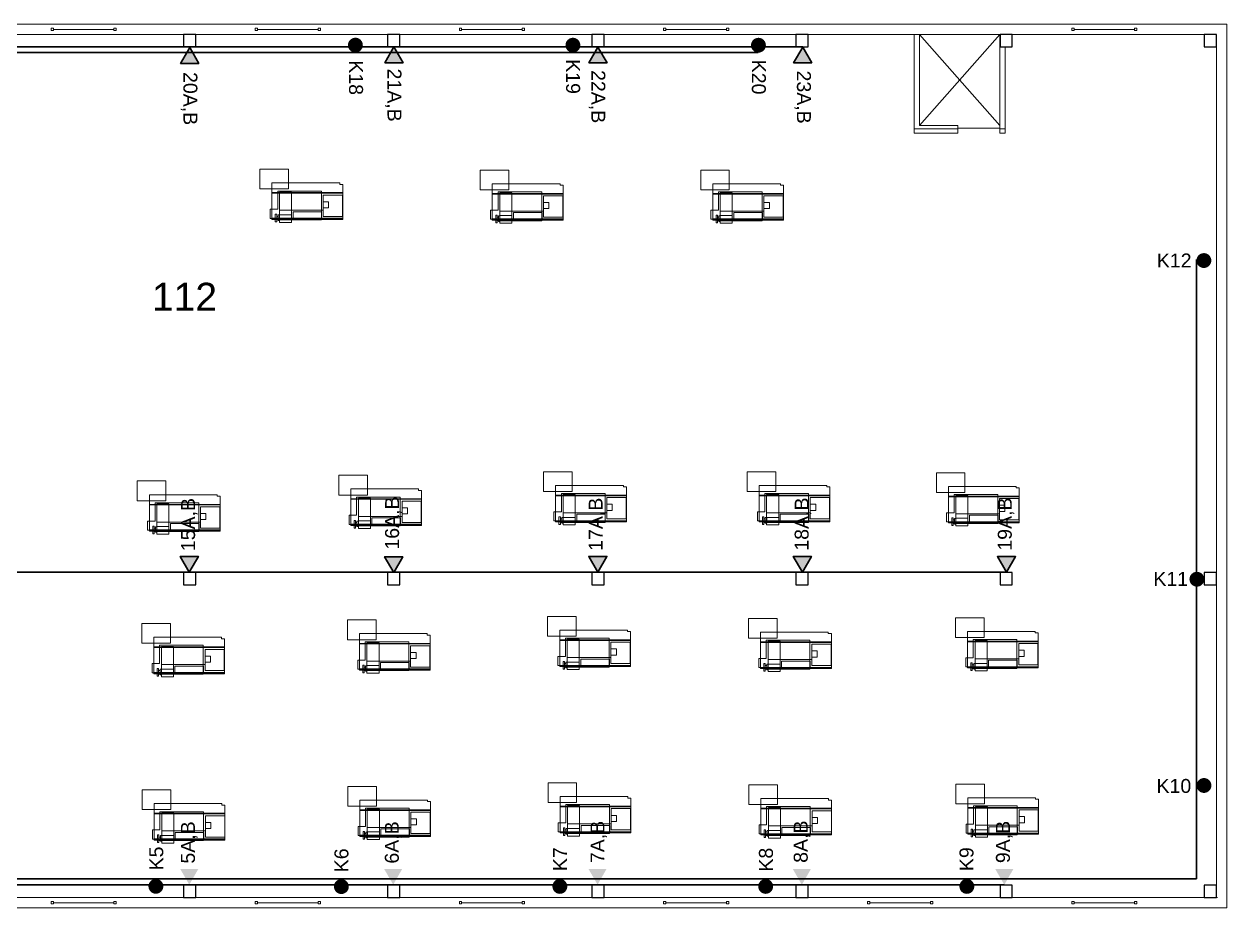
# Model space of a CAD drawing. Extents: x 23 to 125, y 27 to 85.
# Drawn here: x 90.28 to 124.72, y 59.22 to 84.52 of the extents above; entities that cross this region are included whole.
import ezdxf

# ---------------------------------------------------------------- set-up
doc = ezdxf.new("R2010")
doc.units = 0
doc.header["$LTSCALE"] = 1.485
doc.header["$MEASUREMENT"] = 0
doc.layers.get('0').update_dxf_attribs({"linetype": 'CONTINUOUS'})
doc.layers.add('bezpečnost', color=5, linetype='CONTINUOUS', lineweight=30)
doc.layers.add('kabely', color=1, linetype='CONTINUOUS', lineweight=30)
for name, color, linetype in [('DVEřE', 7, 'CONTINUOUS'), ('NADSTANDARDNí_úPRAVY', 7, 'CONTINUOUS'), ('PLášť_BUDOVY', 7, 'CONTINUOUS'), ('STROJE', 7, 'CONTINUOUS')]:
    doc.layers.add(name, color=color, linetype=linetype)
doc.styles.get("Standard").update_dxf_attribs({"font": 'arial.ttf', "height": 0.4})

# ---------------------------------------------------------------- blocks, each defined once
blk = doc.blocks.new('*U54')
at = {"layer": 'NADSTANDARDNí_úPRAVY', "color": 7, "linetype": 'Continuous'}
blk.add_lwpolyline([(-0.107, -0.176), (0.243, -0.176), (0.243, 0.174), (-0.107, 0.174)], close=True, dxfattribs=at)
blk = doc.blocks.new('*U55')
at = {"color": 0, "linetype": 'ByBlock', "lineweight": -2, "transparency": 16777216}
for p in [(70.1292, 24.35), (75.9733, 24.35), (81.8174, 24.35), (87.6615, 24.35), (93.5056, 24.35), (99.3497, 24.35), (70.1292, 0), (75.9733, 0), (81.8174, 0), (87.6615, 0), (93.5056, 0), (99.3497, 0)]:
    blk.add_blockref('*U54', p, dxfattribs=at)
blk = doc.blocks.new('*U56')
blk.add_lwpolyline([(-0.175, 0.175), (-0.175, -0.175), (0.175, -0.175), (0.175, 0.175)], close=True)
blk = doc.blocks.new('*U57')
at = {"color": 0, "linetype": 'ByBlock', "lineweight": -2, "transparency": 16777216}
for p in [(70.1292, 0), (75.9733, 0), (81.8174, 0), (87.6615, 0), (93.5056, 0), (99.3497, 0)]:
    blk.add_blockref('*U56', p, dxfattribs=at)

msp = doc.modelspace()

# ---------------------------------------------------------------- hatches: boundary and pattern name
at = {"layer": 'bezpečnost'}
h = msp.add_hatch(color=5, dxfattribs=at)
h.dxf.hatch_style = 1
edge = h.paths.add_edge_path()
edge.add_arc((99.769, 83.913), 0.213, 0, 360)
h = msp.add_hatch(color=5, dxfattribs=at)
h.dxf.hatch_style = 1
edge = h.paths.add_edge_path()
edge.add_arc((105.996, 83.912), 0.213, 0, 360)
h = msp.add_hatch(color=5, dxfattribs=at)
h.dxf.hatch_style = 1
edge = h.paths.add_edge_path()
edge.add_arc((111.307, 83.911), 0.213, 0, 360)
h = msp.add_hatch(color=5, dxfattribs=at)
h.dxf.hatch_style = 1
edge = h.paths.add_edge_path()
edge.add_arc((124.059, 77.748), 0.213, 0, 360)
h = msp.add_hatch(color=5, dxfattribs=at)
h.dxf.hatch_style = 1
edge = h.paths.add_edge_path()
edge.add_arc((123.859, 68.626), 0.213, 0, 360)
h = msp.add_hatch(color=5, dxfattribs=at)
h.dxf.hatch_style = 1
edge = h.paths.add_edge_path()
edge.add_arc((124.062, 62.722), 0.213, 0, 360)
h = msp.add_hatch(color=5, dxfattribs=at)
h.dxf.hatch_style = 1
edge = h.paths.add_edge_path()
edge.add_arc((94.057, 59.836), 0.213, 0, 360)
h = msp.add_hatch(color=5, dxfattribs=at)
h.dxf.hatch_style = 1
edge = h.paths.add_edge_path()
edge.add_arc((99.367, 59.828), 0.213, 0, 360)
h = msp.add_hatch(color=5, dxfattribs=at)
h.dxf.hatch_style = 1
edge = h.paths.add_edge_path()
edge.add_arc((105.622, 59.833), 0.213, 0, 360)
h = msp.add_hatch(color=5, dxfattribs=at)
h.dxf.hatch_style = 1
edge = h.paths.add_edge_path()
edge.add_arc((111.514, 59.833), 0.213, 0, 360)
h = msp.add_hatch(color=5, dxfattribs=at)
h.dxf.hatch_style = 1
edge = h.paths.add_edge_path()
edge.add_arc((117.273, 59.833), 0.213, 0, 360)
at = {"layer": 'kabely'}
h = msp.add_hatch(color=1, dxfattribs=at)
h.paths.add_polyline_path([(95.026, 83.842), (94.767, 83.392), (95.286, 83.392)])
h.paths.add_polyline_path([(100.874, 83.861), (100.614, 83.411), (101.134, 83.411)])
h.paths.add_polyline_path([(106.714, 83.86), (106.455, 83.41), (106.974, 83.41)])
h.paths.add_polyline_path([(112.574, 83.86), (112.314, 83.41), (112.834, 83.41)])
h = msp.add_hatch(color=1, dxfattribs=at)
h.paths.add_polyline_path([(89.438, 69.282), (88.918, 69.282), (89.178, 68.832)])
h.paths.add_polyline_path([(95.274, 69.279), (94.754, 69.279), (95.014, 68.829)])
h.paths.add_polyline_path([(101.125, 69.271), (100.605, 69.271), (100.862, 68.827), (100.868, 68.827)])
h.paths.add_polyline_path([(106.97, 69.278), (106.45, 69.278), (106.71, 68.828)])
h.paths.add_polyline_path([(112.823, 69.279), (112.304, 69.279), (112.564, 68.829)])
h.paths.add_polyline_path([(118.669, 69.275), (118.149, 69.275), (118.408, 68.827), (118.41, 68.827)])
for points in [[(95.014, 59.883), (95.273, 60.333), (94.754, 60.333)], [(100.851, 59.884), (101.111, 60.334), (100.591, 60.334)], [(106.701, 59.885), (106.961, 60.335), (106.441, 60.335)], [(112.55, 59.882), (112.81, 60.332), (112.29, 60.332)], [(118.346, 59.881), (118.605, 60.331), (118.086, 60.331)]]:
    msp.add_hatch(color=1, dxfattribs=at).paths.add_polyline_path(points)

# ---------------------------------------------------------------- linework, layer by layer
at = {"layer": 'bezpečnost'}
for p, q in [((88.432, 83.7), (111.301, 83.7)), ((123.847, 60.046), (123.847, 77.777)), ((63.805, 60.046), (123.847, 60.046))]:
    msp.add_line(p, q, dxfattribs=at)
at = {"layer": 'DVEřE', "color": 1, "lineweight": 30}
msp.add_line((64.722, 68.827), (118.41, 68.827), dxfattribs=at)
at = {"layer": 'kabely', "color": 1, "lineweight": 30}
for p, q in [((88.825, 83.861), (112.575, 83.861)), ((54.422, 59.883), (118.346, 59.883))]:
    msp.add_line(p, q, dxfattribs=at)
at = {"layer": 'kabely'}
for points in [[(95.026, 83.842), (94.767, 83.392), (95.286, 83.392)], [(100.874, 83.861), (100.614, 83.411), (101.134, 83.411)], [(106.714, 83.86), (106.455, 83.41), (106.974, 83.41)], [(112.574, 83.86), (112.314, 83.41), (112.834, 83.41)], [(95.014, 68.829), (95.274, 69.279), (94.754, 69.279)], [(100.865, 68.821), (101.125, 69.271), (100.605, 69.271)], [(106.71, 68.828), (106.97, 69.278), (106.45, 69.278)], [(112.564, 68.829), (112.823, 69.279), (112.304, 69.279)], [(118.409, 68.825), (118.669, 69.275), (118.149, 69.275)]]:
    msp.add_lwpolyline(points, close=True, dxfattribs=at)
at = {"layer": 'PLášť_BUDOVY', "color": 7, "linetype": 'Continuous', "lineweight": 0}
for p, q in [((63.432, 84.517), (124.719, 84.517)), ((88.219, 84.217), (124.419, 84.217)), ((91.123, 84.365), (92.857, 84.365)), ((96.967, 84.365), (98.701, 84.365)), ((102.811, 84.365), (104.545, 84.365)), ((108.656, 84.365), (110.389, 84.365)), ((115.769, 81.517), (115.769, 84.217)), ((118.219, 84.217), (115.919, 81.617)), ((115.919, 84.217), (118.219, 81.617)), ((118.369, 84.217), (118.369, 84.217)), ((120.344, 84.365), (122.077, 84.365)), ((118.369, 81.517), (118.369, 83.867)), ((64.056, 59.517), (124.419, 59.517)), ((91.123, 59.365), (92.857, 59.365)), ((96.967, 59.365), (98.701, 59.365)), ((102.811, 59.365), (104.545, 59.365)), ((108.656, 59.365), (110.389, 59.365)), ((114.5, 59.365), (116.233, 59.365)), ((120.344, 59.365), (122.077, 59.365)), ((24.419, 59.217), (124.419, 59.217))]:
    msp.add_line(p, q, dxfattribs=at)
for points in [[(63.432, 84.517), (124.719, 84.517)], [(124.719, 84.517), (124.719, 59.217), (124.569, 59.217), (124.419, 59.217)], [(124.719, 84.517), (124.719, 59.217), (124.569, 59.217)], [(124.419, 84.217), (88.219, 84.217)], [(124.419, 84.217), (124.419, 59.517)], [(124.419, 59.517), (124.419, 84.217)], [(64.056, 59.517), (124.419, 59.517)], [(124.449, 59.517), (124.419, 59.517)], [(124.419, 59.217), (124.419, 59.217), (24.419, 59.217)], [(124.419, 59.217), (124.569, 59.217)], [(124.419, 59.217), (124.419, 59.217), (124.449, 59.217)]]:
    msp.add_lwpolyline(points, dxfattribs=at)
for points in [[(91.057, 84.398), (91.123, 84.398), (91.123, 84.331), (91.057, 84.331)], [(92.923, 84.398), (92.857, 84.398), (92.857, 84.331), (92.923, 84.331)], [(96.901, 84.398), (96.967, 84.398), (96.967, 84.331), (96.901, 84.331)], [(98.767, 84.398), (98.701, 84.398), (98.701, 84.331), (98.767, 84.331)], [(102.745, 84.398), (102.811, 84.398), (102.811, 84.331), (102.745, 84.331)], [(104.612, 84.398), (104.545, 84.398), (104.545, 84.331), (104.612, 84.331)], [(108.589, 84.398), (108.656, 84.398), (108.656, 84.331), (108.589, 84.331)], [(110.456, 84.398), (110.389, 84.398), (110.389, 84.331), (110.456, 84.331)], [(120.277, 84.398), (120.344, 84.398), (120.344, 84.331), (120.277, 84.331)], [(122.144, 84.398), (122.077, 84.398), (122.077, 84.331), (122.144, 84.331)], [(115.919, 81.617), (117.019, 81.617), (117.019, 81.537), (118.219, 81.537), (118.219, 84.217), (117.019, 84.217), (115.919, 84.217)], [(115.769, 81.517), (115.769, 81.392), (117.019, 81.392), (117.019, 81.517)], [(118.369, 81.517), (118.369, 81.392), (118.219, 81.392), (118.219, 81.517)], [(91.057, 59.398), (91.123, 59.398), (91.123, 59.331), (91.057, 59.331)], [(92.923, 59.398), (92.857, 59.398), (92.857, 59.331), (92.923, 59.331)], [(96.901, 59.398), (96.967, 59.398), (96.967, 59.331), (96.901, 59.331)], [(98.767, 59.398), (98.701, 59.398), (98.701, 59.331), (98.767, 59.331)], [(102.745, 59.398), (102.811, 59.398), (102.811, 59.331), (102.745, 59.331)], [(104.612, 59.398), (104.545, 59.398), (104.545, 59.331), (104.612, 59.331)], [(108.589, 59.398), (108.656, 59.398), (108.656, 59.331), (108.589, 59.331)], [(110.456, 59.398), (110.389, 59.398), (110.389, 59.331), (110.456, 59.331)], [(114.433, 59.398), (114.5, 59.398), (114.5, 59.331), (114.433, 59.331)], [(116.3, 59.398), (116.233, 59.398), (116.233, 59.331), (116.3, 59.331)], [(120.277, 59.398), (120.344, 59.398), (120.344, 59.331), (120.277, 59.331)], [(122.144, 59.398), (122.077, 59.398), (122.077, 59.331), (122.144, 59.331)]]:
    msp.add_lwpolyline(points, close=True, dxfattribs=at)
at = {"layer": 'STROJE', "color": 9, "linetype": 'Continuous', "lineweight": 0}
for p, q in [((97.586, 79.187), (98.845, 79.187)), ((103.896, 79.164), (105.155, 79.164)), ((110.206, 79.164), (111.464, 79.164)), ((94.078, 70.263), (95.336, 70.263)), ((99.845, 70.426), (101.104, 70.426)), ((105.707, 70.527), (106.966, 70.527)), ((111.534, 70.527), (112.792, 70.527)), ((116.952, 70.499), (118.21, 70.499)), ((94.207, 66.183), (95.466, 66.183)), ((100.092, 66.284), (101.351, 66.284)), ((105.825, 66.386), (107.083, 66.386)), ((111.575, 66.328), (112.833, 66.328)), ((117.5, 66.348), (118.758, 66.348)), ((94.217, 61.421), (95.475, 61.421)), ((100.102, 61.522), (101.36, 61.522)), ((105.834, 61.624), (107.093, 61.624)), ((111.584, 61.566), (112.843, 61.566)), ((117.509, 61.586), (118.768, 61.586))]:
    msp.add_line(p, q, dxfattribs=at)
for points in [[(97.854, 79.97), (97.854, 80.361), (97.035, 80.361), (97.035, 79.796), (97.38, 79.796), (97.38, 79.97)], [(104.163, 79.947), (104.163, 80.339), (103.344, 80.339), (103.344, 79.773), (103.689, 79.773), (103.689, 79.947)], [(110.473, 79.947), (110.473, 80.339), (109.654, 80.339), (109.654, 79.773), (109.999, 79.773), (109.999, 79.947)], [(97.854, 79.97), (97.38, 79.97), (97.38, 79.796), (97.854, 79.796)], [(97.854, 79.97), (97.854, 79.796), (97.38, 79.796), (97.38, 78.925), (99.405, 78.925), (99.405, 79.926), (99.319, 79.926), (99.319, 79.97)], [(104.163, 79.947), (103.689, 79.947), (103.689, 79.773), (104.163, 79.773)], [(104.163, 79.947), (104.163, 79.773), (103.689, 79.773), (103.689, 78.903), (105.715, 78.903), (105.715, 79.904), (105.629, 79.904), (105.629, 79.947)], [(110.473, 79.947), (109.999, 79.947), (109.999, 79.773), (110.473, 79.773)], [(110.473, 79.947), (110.473, 79.773), (109.999, 79.773), (109.999, 78.903), (112.025, 78.903), (112.025, 79.904), (111.939, 79.904), (111.939, 79.947)], [(97.544, 79.215), (97.329, 79.215), (97.329, 78.954), (97.544, 78.954), (97.544, 78.911), (98.794, 78.911), (98.794, 79.737), (97.544, 79.737)], [(97.38, 79.674), (99.397, 79.674), (99.397, 79.691), (97.38, 79.691)], [(97.595, 78.838), (97.94, 78.838), (97.94, 79.709), (97.595, 79.709)], [(98.845, 79.012), (99.397, 79.012), (99.397, 79.622), (98.845, 79.622)], [(103.854, 79.193), (103.639, 79.193), (103.639, 78.932), (103.854, 78.932), (103.854, 78.888), (105.104, 78.888), (105.104, 79.715), (103.854, 79.715)], [(103.689, 79.651), (105.706, 79.651), (105.706, 79.669), (103.689, 79.669)], [(103.905, 78.816), (104.25, 78.816), (104.25, 79.686), (103.905, 79.686)], [(105.155, 78.99), (105.706, 78.99), (105.706, 79.599), (105.155, 79.599)], [(110.164, 79.193), (109.948, 79.193), (109.948, 78.932), (110.164, 78.932), (110.164, 78.888), (111.414, 78.888), (111.414, 79.715), (110.164, 79.715)], [(109.999, 79.651), (112.016, 79.651), (112.016, 79.669), (109.999, 79.669)], [(110.214, 78.816), (110.559, 78.816), (110.559, 79.686), (110.214, 79.686)], [(111.464, 78.99), (112.016, 78.99), (112.016, 79.599), (111.464, 79.599)], [(98.845, 79.256), (99, 79.256), (99, 79.43), (98.845, 79.43)], [(105.155, 79.234), (105.31, 79.234), (105.31, 79.408), (105.155, 79.408)], [(111.464, 79.234), (111.62, 79.234), (111.62, 79.408), (111.464, 79.408)], [(97.38, 78.943), (99.397, 78.943), (99.397, 78.96), (97.38, 78.96)], [(97.476, 78.852), (97.516, 78.852), (97.516, 79.072), (97.476, 79.072)], [(97.516, 78.912), (97.556, 78.912), (97.556, 79.012), (97.516, 79.012)], [(97.556, 78.892), (97.596, 78.892), (97.596, 79.052), (97.556, 79.052)], [(97.595, 78.838), (97.94, 78.838), (97.94, 79.056), (97.595, 79.056)], [(97.983, 78.925), (98.802, 78.925), (98.802, 79.143), (97.983, 79.143)], [(103.689, 78.921), (105.706, 78.921), (105.706, 78.938), (103.689, 78.938)], [(103.785, 78.83), (103.825, 78.83), (103.825, 79.05), (103.785, 79.05)], [(103.825, 78.89), (103.865, 78.89), (103.865, 78.99), (103.825, 78.99)], [(103.865, 78.87), (103.905, 78.87), (103.905, 79.03), (103.865, 79.03)], [(103.905, 78.816), (104.25, 78.816), (104.25, 79.034), (103.905, 79.034)], [(104.293, 78.903), (105.112, 78.903), (105.112, 79.121), (104.293, 79.121)], [(109.999, 78.921), (112.016, 78.921), (112.016, 78.938), (109.999, 78.938)], [(110.095, 78.83), (110.135, 78.83), (110.135, 79.05), (110.095, 79.05)], [(110.135, 78.89), (110.175, 78.89), (110.175, 78.99), (110.135, 78.99)], [(110.175, 78.87), (110.215, 78.87), (110.215, 79.03), (110.175, 79.03)], [(110.214, 78.816), (110.559, 78.816), (110.559, 79.034), (110.214, 79.034)], [(110.602, 78.903), (111.421, 78.903), (111.421, 79.121), (110.602, 79.121)], [(105.974, 71.31), (105.974, 71.702), (105.156, 71.702), (105.156, 71.136), (105.5, 71.136), (105.5, 71.31)], [(111.801, 71.31), (111.801, 71.702), (110.982, 71.702), (110.982, 71.136), (111.327, 71.136), (111.327, 71.31)], [(117.219, 71.282), (117.219, 71.674), (116.4, 71.674), (116.4, 71.108), (116.745, 71.108), (116.745, 71.282)], [(94.345, 71.046), (94.345, 71.438), (93.526, 71.438), (93.526, 70.872), (93.871, 70.872), (93.871, 71.046)], [(100.112, 71.209), (100.112, 71.601), (99.293, 71.601), (99.293, 71.035), (99.638, 71.035), (99.638, 71.209)], [(105.974, 71.31), (105.5, 71.31), (105.5, 71.136), (105.974, 71.136)], [(105.974, 71.31), (105.974, 71.136), (105.5, 71.136), (105.5, 70.266), (107.526, 70.266), (107.526, 71.267), (107.44, 71.267), (107.44, 71.31)], [(111.801, 71.31), (111.327, 71.31), (111.327, 71.136), (111.801, 71.136)], [(111.801, 71.31), (111.801, 71.136), (111.327, 71.136), (111.327, 70.266), (113.352, 70.266), (113.352, 71.267), (113.266, 71.267), (113.266, 71.31)], [(117.219, 71.282), (116.745, 71.282), (116.745, 71.108), (117.219, 71.108)], [(117.219, 71.282), (117.219, 71.108), (116.745, 71.108), (116.745, 70.238), (118.771, 70.238), (118.771, 71.239), (118.684, 71.239), (118.684, 71.282)], [(94.345, 71.046), (93.871, 71.046), (93.871, 70.872), (94.345, 70.872)], [(94.345, 71.046), (94.345, 70.872), (93.871, 70.872), (93.871, 70.002), (95.896, 70.002), (95.896, 71.003), (95.81, 71.003), (95.81, 71.046)], [(99.803, 70.455), (99.588, 70.455), (99.588, 70.194), (99.803, 70.194), (99.803, 70.15), (101.053, 70.15), (101.053, 70.977), (99.803, 70.977)], [(100.112, 71.209), (99.638, 71.209), (99.638, 71.035), (100.112, 71.035)], [(100.112, 71.209), (100.112, 71.035), (99.638, 71.035), (99.638, 70.165), (101.664, 70.165), (101.664, 71.166), (101.578, 71.166), (101.578, 71.209)], [(99.854, 70.078), (100.199, 70.078), (100.199, 70.948), (99.854, 70.948)], [(105.665, 70.556), (105.45, 70.556), (105.45, 70.295), (105.665, 70.295), (105.665, 70.252), (106.915, 70.252), (106.915, 71.078), (105.665, 71.078)], [(105.5, 71.015), (107.517, 71.015), (107.517, 71.032), (105.5, 71.032)], [(105.716, 70.179), (106.061, 70.179), (106.061, 71.049), (105.716, 71.049)], [(106.966, 70.353), (107.517, 70.353), (107.517, 70.962), (106.966, 70.962)], [(111.492, 70.556), (111.276, 70.556), (111.276, 70.295), (111.492, 70.295), (111.492, 70.252), (112.741, 70.252), (112.741, 71.078), (111.492, 71.078)], [(111.327, 71.015), (113.344, 71.015), (113.344, 71.032), (111.327, 71.032)], [(111.542, 70.179), (111.887, 70.179), (111.887, 71.049), (111.542, 71.049)], [(112.792, 70.353), (113.344, 70.353), (113.344, 70.962), (112.792, 70.962)], [(116.91, 70.528), (116.694, 70.528), (116.694, 70.267), (116.91, 70.267), (116.91, 70.224), (118.16, 70.224), (118.16, 71.05), (116.91, 71.05)], [(116.745, 70.987), (118.762, 70.987), (118.762, 71.004), (116.745, 71.004)], [(116.96, 70.151), (117.305, 70.151), (117.305, 71.021), (116.96, 71.021)], [(94.036, 70.292), (93.82, 70.292), (93.82, 70.031), (94.036, 70.031), (94.036, 69.988), (95.285, 69.988), (95.285, 70.814), (94.036, 70.814)], [(93.871, 70.751), (95.888, 70.751), (95.888, 70.768), (93.871, 70.768)], [(94.086, 69.915), (94.431, 69.915), (94.431, 70.785), (94.086, 70.785)], [(95.336, 70.089), (95.888, 70.089), (95.888, 70.698), (95.336, 70.698)], [(99.638, 70.913), (101.655, 70.913), (101.655, 70.931), (99.638, 70.931)], [(101.104, 70.252), (101.655, 70.252), (101.655, 70.861), (101.104, 70.861)], [(101.104, 70.496), (101.259, 70.496), (101.259, 70.67), (101.104, 70.67)], [(106.966, 70.597), (107.121, 70.597), (107.121, 70.771), (106.966, 70.771)], [(112.792, 70.597), (112.947, 70.597), (112.947, 70.771), (112.792, 70.771)], [(118.21, 70.325), (118.762, 70.325), (118.762, 70.934), (118.21, 70.934)], [(118.21, 70.569), (118.365, 70.569), (118.365, 70.743), (118.21, 70.743)], [(95.336, 70.333), (95.491, 70.333), (95.491, 70.507), (95.336, 70.507)], [(99.734, 70.091), (99.774, 70.091), (99.774, 70.311), (99.734, 70.311)], [(99.774, 70.151), (99.814, 70.151), (99.814, 70.251), (99.774, 70.251)], [(99.814, 70.131), (99.854, 70.131), (99.854, 70.291), (99.814, 70.291)], [(99.854, 70.078), (100.199, 70.078), (100.199, 70.296), (99.854, 70.296)], [(100.242, 70.165), (101.061, 70.165), (101.061, 70.383), (100.242, 70.383)], [(105.5, 70.284), (107.517, 70.284), (107.517, 70.301), (105.5, 70.301)], [(105.596, 70.193), (105.636, 70.193), (105.636, 70.413), (105.596, 70.413)], [(105.636, 70.253), (105.676, 70.253), (105.676, 70.353), (105.636, 70.353)], [(105.676, 70.233), (105.716, 70.233), (105.716, 70.393), (105.676, 70.393)], [(105.716, 70.179), (106.061, 70.179), (106.061, 70.397), (105.716, 70.397)], [(106.104, 70.266), (106.923, 70.266), (106.923, 70.484), (106.104, 70.484)], [(111.327, 70.284), (113.344, 70.284), (113.344, 70.301), (111.327, 70.301)], [(111.423, 70.193), (111.463, 70.193), (111.463, 70.413), (111.423, 70.413)], [(111.463, 70.253), (111.503, 70.253), (111.503, 70.353), (111.463, 70.353)], [(111.503, 70.233), (111.543, 70.233), (111.543, 70.393), (111.503, 70.393)], [(111.542, 70.179), (111.887, 70.179), (111.887, 70.397), (111.542, 70.397)], [(111.93, 70.266), (112.749, 70.266), (112.749, 70.484), (111.93, 70.484)], [(116.745, 70.256), (118.762, 70.256), (118.762, 70.273), (116.745, 70.273)], [(116.841, 70.165), (116.881, 70.165), (116.881, 70.385), (116.841, 70.385)], [(116.881, 70.225), (116.921, 70.225), (116.921, 70.325), (116.881, 70.325)], [(116.921, 70.205), (116.961, 70.205), (116.961, 70.365), (116.921, 70.365)], [(116.96, 70.151), (117.305, 70.151), (117.305, 70.369), (116.96, 70.369)], [(117.348, 70.238), (118.167, 70.238), (118.167, 70.456), (117.348, 70.456)], [(93.871, 70.02), (95.888, 70.02), (95.888, 70.037), (93.871, 70.037)], [(93.967, 69.929), (94.007, 69.929), (94.007, 70.149), (93.967, 70.149)], [(94.007, 69.989), (94.047, 69.989), (94.047, 70.089), (94.007, 70.089)], [(94.047, 69.969), (94.087, 69.969), (94.087, 70.129), (94.047, 70.129)], [(94.086, 69.915), (94.431, 69.915), (94.431, 70.133), (94.086, 70.133)], [(94.474, 70.002), (95.293, 70.002), (95.293, 70.22), (94.474, 70.22)], [(99.638, 70.182), (101.655, 70.182), (101.655, 70.2), (99.638, 70.2)], [(106.092, 67.169), (106.092, 67.56), (105.273, 67.56), (105.273, 66.995), (105.618, 66.995), (105.618, 67.169)], [(111.842, 67.111), (111.842, 67.503), (111.023, 67.503), (111.023, 66.937), (111.368, 66.937), (111.368, 67.111)], [(117.767, 67.131), (117.767, 67.523), (116.948, 67.523), (116.948, 66.957), (117.293, 66.957), (117.293, 67.131)], [(94.474, 66.966), (94.474, 67.358), (93.656, 67.358), (93.656, 66.792), (94, 66.792), (94, 66.966)], [(100.359, 67.068), (100.359, 67.459), (99.54, 67.459), (99.54, 66.894), (99.885, 66.894), (99.885, 67.068)], [(106.092, 67.169), (105.618, 67.169), (105.618, 66.995), (106.092, 66.995)], [(106.092, 67.169), (106.092, 66.995), (105.618, 66.995), (105.618, 66.125), (107.644, 66.125), (107.644, 67.125), (107.558, 67.125), (107.558, 67.169)], [(94.474, 66.966), (94, 66.966), (94, 66.792), (94.474, 66.792)], [(94.474, 66.966), (94.474, 66.792), (94, 66.792), (94, 65.922), (96.026, 65.922), (96.026, 66.923), (95.94, 66.923), (95.94, 66.966)], [(100.05, 66.313), (99.835, 66.313), (99.835, 66.052), (100.05, 66.052), (100.05, 66.009), (101.3, 66.009), (101.3, 66.835), (100.05, 66.835)], [(100.359, 67.068), (99.885, 67.068), (99.885, 66.894), (100.359, 66.894)], [(100.359, 67.068), (100.359, 66.894), (99.885, 66.894), (99.885, 66.023), (101.911, 66.023), (101.911, 67.024), (101.825, 67.024), (101.825, 67.068)], [(100.101, 65.936), (100.445, 65.936), (100.445, 66.807), (100.101, 66.807)], [(105.783, 66.415), (105.567, 66.415), (105.567, 66.154), (105.783, 66.154), (105.783, 66.11), (107.033, 66.11), (107.033, 66.937), (105.783, 66.937)], [(105.618, 66.873), (107.635, 66.873), (107.635, 66.89), (105.618, 66.89)], [(105.834, 66.038), (106.178, 66.038), (106.178, 66.908), (105.834, 66.908)], [(107.083, 66.212), (107.635, 66.212), (107.635, 66.821), (107.083, 66.821)], [(111.533, 66.357), (111.317, 66.357), (111.317, 66.096), (111.533, 66.096), (111.533, 66.053), (112.783, 66.053), (112.783, 66.879), (111.533, 66.879)], [(111.842, 67.111), (111.368, 67.111), (111.368, 66.937), (111.842, 66.937)], [(111.842, 67.111), (111.842, 66.937), (111.368, 66.937), (111.368, 66.067), (113.394, 66.067), (113.394, 67.068), (113.307, 67.068), (113.307, 67.111)], [(111.368, 66.816), (113.385, 66.816), (113.385, 66.833), (111.368, 66.833)], [(111.583, 65.98), (111.928, 65.98), (111.928, 66.85), (111.583, 66.85)], [(117.458, 66.377), (117.242, 66.377), (117.242, 66.116), (117.458, 66.116), (117.458, 66.073), (118.707, 66.073), (118.707, 66.899), (117.458, 66.899)], [(117.767, 67.131), (117.293, 67.131), (117.293, 66.957), (117.767, 66.957)], [(117.767, 67.131), (117.767, 66.957), (117.293, 66.957), (117.293, 66.087), (119.318, 66.087), (119.318, 67.088), (119.232, 67.088), (119.232, 67.131)], [(117.293, 66.836), (119.31, 66.836), (119.31, 66.853), (117.293, 66.853)], [(117.508, 66), (117.853, 66), (117.853, 66.87), (117.508, 66.87)], [(94.165, 66.212), (93.95, 66.212), (93.95, 65.951), (94.165, 65.951), (94.165, 65.907), (95.415, 65.907), (95.415, 66.734), (94.165, 66.734)], [(94, 66.67), (96.017, 66.67), (96.017, 66.688), (94, 66.688)], [(94.216, 65.835), (94.561, 65.835), (94.561, 66.705), (94.216, 66.705)], [(95.466, 66.009), (96.017, 66.009), (96.017, 66.618), (95.466, 66.618)], [(99.885, 66.772), (101.902, 66.772), (101.902, 66.789), (99.885, 66.789)], [(101.351, 66.11), (101.902, 66.11), (101.902, 66.72), (101.351, 66.72)], [(101.351, 66.354), (101.506, 66.354), (101.506, 66.528), (101.351, 66.528)], [(107.083, 66.455), (107.239, 66.455), (107.239, 66.629), (107.083, 66.629)], [(112.833, 66.154), (113.385, 66.154), (113.385, 66.763), (112.833, 66.763)], [(112.833, 66.398), (112.988, 66.398), (112.988, 66.572), (112.833, 66.572)], [(118.758, 66.174), (119.31, 66.174), (119.31, 66.783), (118.758, 66.783)], [(118.758, 66.418), (118.913, 66.418), (118.913, 66.592), (118.758, 66.592)], [(94.604, 65.922), (95.423, 65.922), (95.423, 66.14), (94.604, 66.14)], [(95.466, 66.253), (95.621, 66.253), (95.621, 66.427), (95.466, 66.427)], [(99.981, 65.95), (100.021, 65.95), (100.021, 66.17), (99.981, 66.17)], [(100.061, 65.99), (100.101, 65.99), (100.101, 66.15), (100.061, 66.15)], [(100.101, 65.936), (100.445, 65.936), (100.445, 66.154), (100.101, 66.154)], [(100.489, 66.023), (101.308, 66.023), (101.308, 66.241), (100.489, 66.241)], [(105.618, 66.142), (107.635, 66.142), (107.635, 66.16), (105.618, 66.16)], [(105.714, 66.051), (105.754, 66.051), (105.754, 66.271), (105.714, 66.271)], [(105.754, 66.111), (105.794, 66.111), (105.794, 66.211), (105.754, 66.211)], [(105.794, 66.091), (105.834, 66.091), (105.834, 66.251), (105.794, 66.251)], [(105.834, 66.038), (106.178, 66.038), (106.178, 66.255), (105.834, 66.255)], [(106.221, 66.125), (107.04, 66.125), (107.04, 66.342), (106.221, 66.342)], [(111.464, 65.994), (111.504, 65.994), (111.504, 66.214), (111.464, 66.214)], [(111.504, 66.054), (111.544, 66.054), (111.544, 66.154), (111.504, 66.154)], [(111.544, 66.034), (111.584, 66.034), (111.584, 66.194), (111.544, 66.194)], [(111.583, 65.98), (111.928, 65.98), (111.928, 66.198), (111.583, 66.198)], [(111.971, 66.067), (112.79, 66.067), (112.79, 66.285), (111.971, 66.285)], [(117.293, 66.105), (119.31, 66.105), (119.31, 66.122), (117.293, 66.122)], [(117.389, 66.014), (117.429, 66.014), (117.429, 66.234), (117.389, 66.234)], [(117.429, 66.074), (117.469, 66.074), (117.469, 66.174), (117.429, 66.174)], [(117.469, 66.054), (117.509, 66.054), (117.509, 66.214), (117.469, 66.214)], [(117.508, 66), (117.853, 66), (117.853, 66.218), (117.508, 66.218)], [(117.896, 66.087), (118.715, 66.087), (118.715, 66.305), (117.896, 66.305)], [(94, 65.94), (96.017, 65.94), (96.017, 65.957), (94, 65.957)], [(94.096, 65.849), (94.136, 65.849), (94.136, 66.069), (94.096, 66.069)], [(94.136, 65.909), (94.176, 65.909), (94.176, 66.009), (94.136, 66.009)], [(94.176, 65.889), (94.216, 65.889), (94.216, 66.049), (94.176, 66.049)], [(94.216, 65.835), (94.561, 65.835), (94.561, 66.053), (94.216, 66.053)], [(99.885, 66.041), (101.902, 66.041), (101.902, 66.058), (99.885, 66.058)], [(100.021, 66.01), (100.061, 66.01), (100.061, 66.11), (100.021, 66.11)], [(111.368, 66.085), (113.385, 66.085), (113.385, 66.102), (111.368, 66.102)], [(100.369, 62.305), (100.369, 62.697), (99.55, 62.697), (99.55, 62.131), (99.895, 62.131), (99.895, 62.305)], [(106.102, 62.407), (106.102, 62.798), (105.283, 62.798), (105.283, 62.233), (105.627, 62.233), (105.627, 62.407)], [(111.851, 62.349), (111.851, 62.741), (111.033, 62.741), (111.033, 62.175), (111.377, 62.175), (111.377, 62.349)], [(117.776, 62.369), (117.776, 62.761), (116.957, 62.761), (116.957, 62.195), (117.302, 62.195), (117.302, 62.369)], [(94.484, 62.204), (94.484, 62.596), (93.665, 62.596), (93.665, 62.03), (94.01, 62.03), (94.01, 62.204)], [(106.102, 62.407), (105.627, 62.407), (105.627, 62.233), (106.102, 62.233)], [(106.102, 62.407), (106.102, 62.233), (105.627, 62.233), (105.627, 61.363), (107.653, 61.363), (107.653, 62.363), (107.567, 62.363), (107.567, 62.407)], [(111.851, 62.349), (111.377, 62.349), (111.377, 62.175), (111.851, 62.175)], [(111.851, 62.349), (111.851, 62.175), (111.377, 62.175), (111.377, 61.305), (113.403, 61.305), (113.403, 62.306), (113.317, 62.306), (113.317, 62.349)], [(117.776, 62.369), (117.302, 62.369), (117.302, 62.195), (117.776, 62.195)], [(117.776, 62.369), (117.776, 62.195), (117.302, 62.195), (117.302, 61.325), (119.328, 61.325), (119.328, 62.326), (119.242, 62.326), (119.242, 62.369)], [(94.484, 62.204), (94.01, 62.204), (94.01, 62.03), (94.484, 62.03)], [(94.484, 62.204), (94.484, 62.03), (94.01, 62.03), (94.01, 61.16), (96.036, 61.16), (96.036, 62.161), (95.949, 62.161), (95.949, 62.204)], [(100.059, 61.551), (99.844, 61.551), (99.844, 61.29), (100.059, 61.29), (100.059, 61.247), (101.309, 61.247), (101.309, 62.073), (100.059, 62.073)], [(100.369, 62.305), (99.895, 62.305), (99.895, 62.131), (100.369, 62.131)], [(100.369, 62.305), (100.369, 62.131), (99.895, 62.131), (99.895, 61.261), (101.92, 61.261), (101.92, 62.262), (101.834, 62.262), (101.834, 62.305)], [(99.895, 62.01), (101.912, 62.01), (101.912, 62.027), (99.895, 62.027)], [(100.11, 61.174), (100.455, 61.174), (100.455, 62.044), (100.11, 62.044)], [(105.792, 61.652), (105.577, 61.652), (105.577, 61.391), (105.792, 61.391), (105.792, 61.348), (107.042, 61.348), (107.042, 62.174), (105.792, 62.174)], [(105.627, 62.111), (107.645, 62.111), (107.645, 62.128), (105.627, 62.128)], [(105.843, 61.275), (106.188, 61.275), (106.188, 62.146), (105.843, 62.146)], [(107.093, 61.45), (107.645, 61.45), (107.645, 62.059), (107.093, 62.059)], [(111.542, 61.595), (111.327, 61.595), (111.327, 61.334), (111.542, 61.334), (111.542, 61.29), (112.792, 61.29), (112.792, 62.117), (111.542, 62.117)], [(111.377, 62.053), (113.394, 62.053), (113.394, 62.071), (111.377, 62.071)], [(111.593, 61.218), (111.938, 61.218), (111.938, 62.088), (111.593, 62.088)], [(112.843, 61.392), (113.394, 61.392), (113.394, 62.001), (112.843, 62.001)], [(117.467, 61.615), (117.251, 61.615), (117.251, 61.354), (117.467, 61.354), (117.467, 61.31), (118.717, 61.31), (118.717, 62.137), (117.467, 62.137)], [(117.302, 62.073), (119.319, 62.073), (119.319, 62.091), (117.302, 62.091)], [(117.518, 61.238), (117.862, 61.238), (117.862, 62.108), (117.518, 62.108)], [(118.768, 61.412), (119.319, 61.412), (119.319, 62.021), (118.768, 62.021)], [(94.175, 61.45), (93.959, 61.45), (93.959, 61.189), (94.175, 61.189), (94.175, 61.145), (95.425, 61.145), (95.425, 61.972), (94.175, 61.972)], [(94.01, 61.908), (96.027, 61.908), (96.027, 61.926), (94.01, 61.926)], [(94.225, 61.073), (94.57, 61.073), (94.57, 61.943), (94.225, 61.943)], [(95.475, 61.247), (96.027, 61.247), (96.027, 61.856), (95.475, 61.856)], [(95.475, 61.491), (95.63, 61.491), (95.63, 61.665), (95.475, 61.665)], [(101.36, 61.348), (101.912, 61.348), (101.912, 61.957), (101.36, 61.957)], [(101.36, 61.592), (101.515, 61.592), (101.515, 61.766), (101.36, 61.766)], [(107.093, 61.693), (107.248, 61.693), (107.248, 61.867), (107.093, 61.867)], [(112.843, 61.636), (112.998, 61.636), (112.998, 61.81), (112.843, 61.81)], [(118.768, 61.656), (118.923, 61.656), (118.923, 61.83), (118.768, 61.83)], [(94.106, 61.086), (94.146, 61.086), (94.146, 61.306), (94.106, 61.306)], [(94.613, 61.16), (95.432, 61.16), (95.432, 61.377), (94.613, 61.377)], [(99.895, 61.279), (101.912, 61.279), (101.912, 61.296), (99.895, 61.296)], [(99.991, 61.188), (100.031, 61.188), (100.031, 61.408), (99.991, 61.408)], [(100.031, 61.248), (100.071, 61.248), (100.071, 61.348), (100.031, 61.348)], [(100.071, 61.228), (100.111, 61.228), (100.111, 61.388), (100.071, 61.388)], [(100.11, 61.174), (100.455, 61.174), (100.455, 61.392), (100.11, 61.392)], [(100.498, 61.261), (101.317, 61.261), (101.317, 61.479), (100.498, 61.479)], [(105.627, 61.38), (107.645, 61.38), (107.645, 61.397), (105.627, 61.397)], [(105.723, 61.289), (105.763, 61.289), (105.763, 61.509), (105.723, 61.509)], [(105.763, 61.349), (105.803, 61.349), (105.803, 61.449), (105.763, 61.449)], [(105.803, 61.329), (105.843, 61.329), (105.843, 61.489), (105.803, 61.489)], [(105.843, 61.275), (106.188, 61.275), (106.188, 61.493), (105.843, 61.493)], [(106.231, 61.363), (107.05, 61.363), (107.05, 61.58), (106.231, 61.58)], [(111.377, 61.322), (113.394, 61.322), (113.394, 61.34), (111.377, 61.34)], [(111.473, 61.231), (111.513, 61.231), (111.513, 61.451), (111.473, 61.451)], [(111.513, 61.291), (111.553, 61.291), (111.553, 61.391), (111.513, 61.391)], [(111.553, 61.271), (111.593, 61.271), (111.593, 61.431), (111.553, 61.431)], [(111.593, 61.218), (111.938, 61.218), (111.938, 61.436), (111.593, 61.436)], [(111.981, 61.305), (112.8, 61.305), (112.8, 61.523), (111.981, 61.523)], [(117.302, 61.342), (119.319, 61.342), (119.319, 61.36), (117.302, 61.36)], [(117.398, 61.251), (117.438, 61.251), (117.438, 61.471), (117.398, 61.471)], [(117.438, 61.311), (117.478, 61.311), (117.478, 61.411), (117.438, 61.411)], [(117.478, 61.291), (117.518, 61.291), (117.518, 61.451), (117.478, 61.451)], [(117.518, 61.238), (117.862, 61.238), (117.862, 61.456), (117.518, 61.456)], [(117.906, 61.325), (118.724, 61.325), (118.724, 61.543), (117.906, 61.543)], [(94.01, 61.177), (96.027, 61.177), (96.027, 61.195), (94.01, 61.195)], [(94.146, 61.146), (94.186, 61.146), (94.186, 61.246), (94.146, 61.246)], [(94.186, 61.126), (94.226, 61.126), (94.226, 61.286), (94.186, 61.286)], [(94.225, 61.073), (94.57, 61.073), (94.57, 61.29), (94.225, 61.29)]]:
    msp.add_lwpolyline(points, close=True, dxfattribs=at)

# ---------------------------------------------------------------- block references
at = {"lineweight": 0}
for name, p in [('*U55', (24.826, 59.692)), ('*U57', (24.894, 68.642))]:
    msp.add_blockref(name, p, dxfattribs=at)

# ---------------------------------------------------------------- texts
at = {"layer": 'bezpečnost', "char_height": 0.4, "attachment_point": 1}
for s, insert, rotation in [('K18', (99.987, 83.48), 270), ('K19', (106.202, 83.511), 270), ('K20', (111.519, 83.496), 270), ('K5', (93.868, 60.291), 90), ('K6', (99.169, 60.238), 90), ('K7', (105.427, 60.271), 90), ('K8', (111.322, 60.257), 90), ('K9', (117.063, 60.271), 90)]:
    msp.add_mtext_dynamic_manual_height_columns(s, width=1.12768, gutter_width=2, heights=[0], dxfattribs=dict(at, insert=insert, rotation=rotation))
for s, insert in [('K12', (122.712, 77.949)), ('K11', (122.613, 68.836)), ('K10', (122.703, 62.909))]:
    msp.add_mtext_dynamic_manual_height_columns(s, width=1.12768, gutter_width=2, heights=[0], dxfattribs=dict(at, insert=insert))
at = {"layer": 'DVEřE', "color": 11, "true_color": 0xf27172, "insert": (93.944, 77.111), "char_height": 0.8, "attachment_point": 1}
msp.add_mtext_dynamic_manual_height_columns('112', width=2.87753, gutter_width=4, heights=[0], dxfattribs=at)
at = {"layer": 'kabely', "char_height": 0.4, "attachment_point": 1}
for s, insert, rotation in [('20A,B', (95.245, 83.144), 270), ('21A,B', (101.088, 83.244), 270), ('22A,B', (106.923, 83.2), 270), ('23A,B', (112.809, 83.186), 270), ('16A,B', (100.619, 69.473), 90), ('15A,B', (94.779, 69.429), 90), ('17A,B', (106.447, 69.438), 90), ('18A,B', (112.344, 69.443), 90), ('19A,B', (118.159, 69.443), 90), ('5A,B', (94.775, 60.486), 90), ('6A,B', (100.612, 60.486), 90), ('7A,B', (106.5, 60.5), 90), ('8A,B', (112.317, 60.508), 90), ('9A,B', (118.106, 60.5), 90)]:
    msp.add_mtext_dynamic_manual_height_columns(s, width=1, gutter_width=2, heights=[0], dxfattribs=dict(at, insert=insert, rotation=rotation))

doc.saveas('drawing.dxf')
